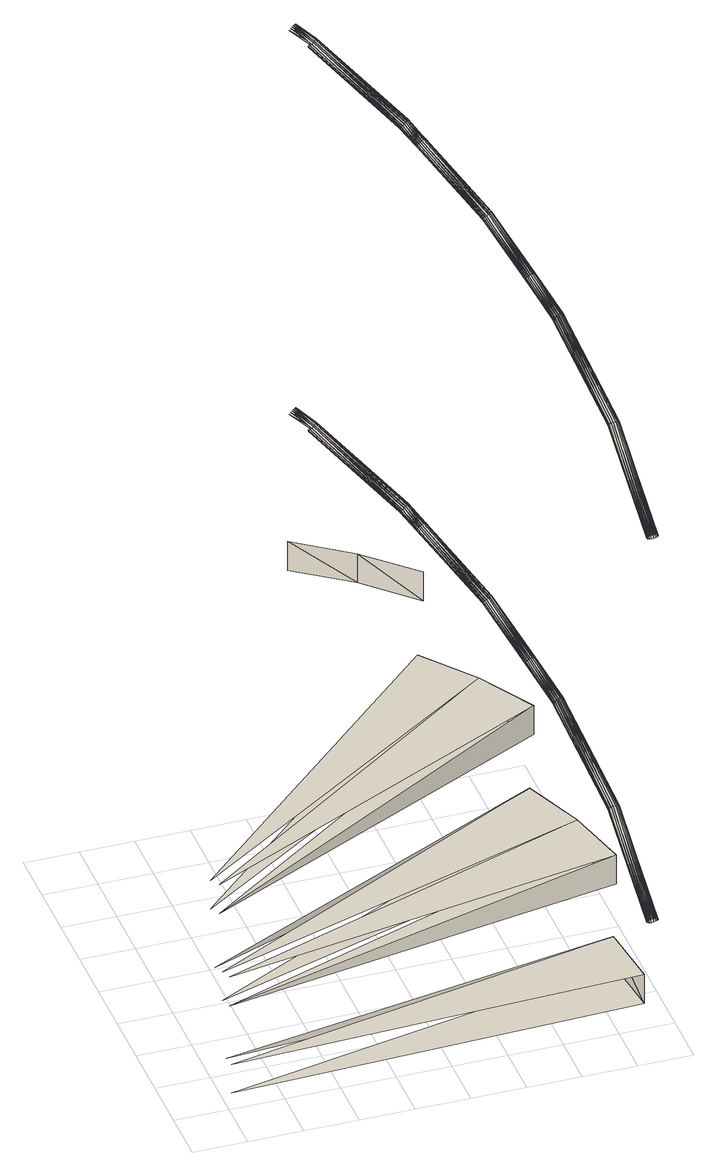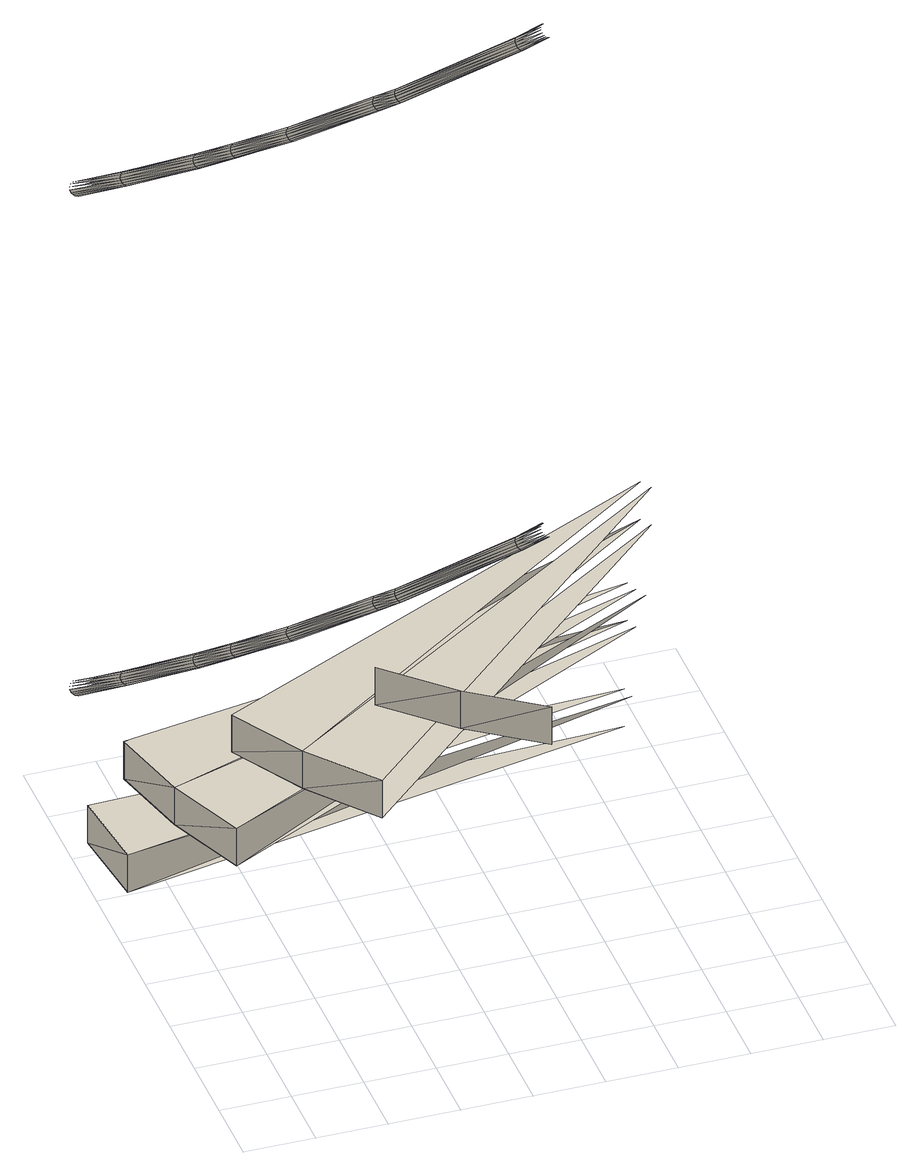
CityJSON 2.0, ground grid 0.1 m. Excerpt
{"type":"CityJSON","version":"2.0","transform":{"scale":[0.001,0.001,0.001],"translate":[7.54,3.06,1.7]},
"CityObjects":{
"building1":{"type":"Building","attributes":{"info":{"id":14502,"type":"IfcStair","GlobalId":"38a9vdh9bF5Qg28GWyHhlr","OwnerHistory":"#12","Name":"Wendeltreppe","ObjectPlacement":"#502","Representation":"#14498","Tag":"79A67A01-C95B-4209-86-9A-74983B65305C"},"psets":{"Pset_StairCommon":{"HandicapAccessible":{"id":14532,"class":"IfcPropertySingleValue","value":false,"value_type":"IfcBoolean"},"IsExternal":{"id":14533,"class":"IfcPropertySingleValue","value":false,"value_type":"IfcBoolean"},"FireExit":{"id":14534,"class":"IfcPropertySingleValue","value":true,"value_type":"IfcBoolean"},"id":14535},"AC_Pset_Name":{"Name":{"id":14544,"class":"IfcPropertySingleValue","value":"Wendeltreppe","value_type":"IfcLabel"},"id":14545},"ArchiCADProperties":{"Komplette Element-ID":{"id":14551,"class":"IfcPropertySingleValue","value":"Wendeltreppe","value_type":"IfcLabel"},"Kompakte Element-ID":{"id":14552,"class":"IfcPropertySingleValue","value":"Wendeltreppe","value_type":"IfcLabel"},"Name des Sachmerkmal-Objekts":{"id":14553,"class":"IfcPropertySingleValue","value_type":"IfcLabel"},"Ursprungsgeschoss":{"id":14554,"class":"IfcPropertySingleValue","value":"Erdgeschoss","value_type":"IfcLabel"},"Raumname":{"id":14555,"class":"IfcPropertySingleValue","value":"Wohnen","value_type":"IfcLabel"},"Raumnummer":{"id":14556,"class":"IfcPropertySingleValue","value":"5","value_type":"IfcLabel"},"Ebene":{"id":14557,"class":"IfcPropertySingleValue","value":"Treppen","value_type":"IfcLabel"},"Typ":{"id":14558,"class":"IfcPropertySingleValue","value":"Treppen","value_type":"IfcLabel"},"Geschützt":{"id":14559,"class":"IfcPropertySingleValue","value":false,"value_type":"IfcBoolean"},"Bibliothekselement-Name":{"id":14560,"class":"IfcPropertySingleValue","value":"Treppe_FZK-Haus","value_type":"IfcLabel"},"Baustoff / Mehrschichtiger Aufbau / Profil / Schraffur":{"id":14561,"class":"IfcPropertySingleValue","value":"Holz","value_type":"IfcLabel"},"Etikettentext":{"id":14562,"class":"IfcPropertySingleValue","value_type":"IfcLabel"},"Eindeutige ID":{"id":14563,"class":"IfcPropertySingleValue","value_type":"IfcLabel"},"Verknüpfte Änderungen":{"id":14564,"class":"IfcPropertySingleValue","value_type":"IfcLabel"},"Tragende Funktion":{"id":14565,"class":"IfcPropertySingleValue","value":"Nicht definiert","value_type":"IfcLabel"},"Lage":{"id":14566,"class":"IfcPropertySingleValue","value":"Nicht definiert","value_type":"IfcLabel"},"Element-Klassifizierung":{"id":14567,"class":"IfcPropertySingleValue","value":"Treppe","value_type":"IfcLabel"},"Umbau-Status":{"id":14568,"class":"IfcPropertySingleValue","value":"Bestand","value_type":"IfcLabel"},"Anzeigen auf Umbau-Filter":{"id":14569,"class":"IfcPropertySingleValue","value":"Alle relevanten Filter","value_type":"IfcLabel"},"ARCHICAD IFC ID":{"id":14570,"class":"IfcPropertySingleValue","value":"38a9vdh9bF5Qg28GWyHhlr","value_type":"IfcLabel"},"Externe IFC ID":{"id":14571,"class":"IfcPropertySingleValue","value_type":"IfcLabel"},"Drehwinkel":{"id":14572,"class":"IfcPropertySingleValue","value":210,"value_type":"IfcPlaneAngleMeasure"},"Oberfläche":{"id":14573,"class":"IfcPropertySingleValue","value":"Allgemein","value_type":"IfcLabel"},"id":14574},"AC_Pset_Treppe_FZK-Haus":{"2D Hotspots in 3D zeigen":{"id":14602,"class":"IfcPropertySingleValue","value":true,"value_type":"IfcBoolean"},"Geschoßabhängig":{"id":14603,"class":"IfcPropertySingleValue","value":true,"value_type":"IfcBoolean"},"     Kein Bruch im Gesch. oberhalb":{"id":14604,"class":"IfcPropertySingleValue","value":true,"value_type":"IfcBoolean"},"     Strichlinien oberhalb Bruch":{"id":14605,"class":"IfcPropertySingleValue","value":true,"value_type":"IfcBoolean"},"     Linientyp unter Einsetzgeschoß":{"id":14606,"class":"IfcPropertySingleValue","value":4,"value_type":"IfcReal"},"Symbol maßstabunabhängig":{"id":14607,"class":"IfcPropertySingleValue","value":false,"value_type":"IfcBoolean"},"     Trittlinien":{"id":14608,"class":"IfcPropertySingleValue","value":false,"value_type":"IfcBoolean"},"     Pfeil":{"id":14609,"class":"IfcPropertySingleValue","value":false,"value_type":"IfcBoolean"},"     Detail":{"id":14610,"class":"IfcPropertySingleValue","value":false,"value_type":"IfcBoolean"},"Pfeil Auf/Ab":{"id":14611,"class":"IfcPropertySingleValue","value":false,"value_type":"IfcBoolean"},"Stift Kontur":{"id":14612,"class":"IfcPropertySingleValue","value_type":"IfcLabel"},"Schraffurtyp":{"id":14613,"class":"IfcPropertySingleValue","value":"Leer","value_type":"IfcLabel"},"Schraffur-Stift (gs_fill_pen)":{"id":14614,"class":"IfcPropertySingleValue","value_type":"IfcLabel"},"Schraffurhintergrund-Stift (gs_back_pen)":{"id":14615,"class":"IfcPropertySingleValue","value_type":"IfcLabel"},"2D-Detaillierungsgrad":{"id":14616,"class":"IfcPropertySingleValue","value":"Maßstababhängig","value_type":"IfcLabel"},"Einfache/mittelmässige Modifizierung bei (iScaleChangeSM)":{"id":14617,"class":"IfcPropertySingleValue","value":999,"value_type":"IfcReal"},"Einfache/mittelmässige Modifizierung bei (gs_ScaleChangeSM)":{"id":14618,"class":"IfcPropertySingleValue","value":100,"value_type":"IfcReal"},"Mittelmässige/detaillierte Modifizierung bei (iScaleChangeMD)":{"id":14619,"class":"IfcPropertySingleValue","value":999,"value_type":"IfcReal"},"Mittelmässige/detaillierte Modifizierung bei (gs_ScaleChangeMD)":{"id":14620,"class":"IfcPropertySingleValue","value":50,"value_type":"IfcReal"},"2D-Symbol Typ":{"id":14621,"class":"IfcPropertySingleValue","value":"Typ 11","value_type":"IfcLabel"},"Symbol Gruppentyp":{"id":14622,"class":"IfcPropertySingleValue","value":6,"value_type":"IfcReal"},"Stift sichtbar Struktur-Linie":{"id":14623,"class":"IfcPropertySingleValue","value_type":"IfcLabel"},"Stift unsichtbar Struktur-Linie":{"id":14624,"class":"IfcPropertySingleValue","value_type":"IfcLabel"},"Linientyp sichtbare Struktur":{"id":14625,"class":"IfcPropertySingleValue","value":1,"value_type":"IfcReal"},"Linientyp unsichtbare Struktur":{"id":14626,"class":"IfcPropertySingleValue","value":4,"value_type":"IfcReal"},"Typ Bruchsymbol":{"id":14627,"class":"IfcPropertySingleValue","value":"Gerade","value_type":"IfcLabel"},"Hintergrund Schraffur-Typ":{"id":14628,"class":"IfcPropertySingleValue","value":"Leer","value_type":"IfcLabel"},"Schraffur-Stift (gs_bgf_front_pen)":{"id":14629,"class":"IfcPropertySingleValue","value_type":"IfcLabel"},"Schraffurhintergrund-Stift (gs_bgf_back_pen)":{"id":14630,"class":"IfcPropertySingleValue","value":"Transparent","value_type":"IfcLabel"},"Schraffur über Bruchlinie":{"id":14631,"class":"IfcPropertySingleValue","value":false,"value_type":"IfcBoolean"},"Lauflinie zeigen":{"id":14632,"class":"IfcPropertySingleValue","value":true,"value_type":"IfcBoolean"},"Lauflinie über Bruch zeigen":{"id":14633,"class":"IfcPropertySingleValue","value":true,"value_type":"IfcBoolean"},"Stift Lauflinie":{"id":14634,"class":"IfcPropertySingleValue","value_type":"IfcLabel"},"Lauflinietyp (gs_walkline_type)":{"id":14635,"class":"IfcPropertySingleValue","value":1,"value_type":"IfcReal"},"Lauflinietyp über Bruchlinie":{"id":14636,"class":"IfcPropertySingleValue","value":4,"value_type":"IfcReal"},"Symbol Lauflinie-Startpunkt (gs_StartEndStyle)":{"id":14637,"class":"IfcPropertySingleValue","value":"Typ 1","value_type":"IfcLabel"},"Schraffur-Stift (0-Kein) (gs_StartEndFillPen)":{"id":14638,"class":"IfcPropertySingleValue","value":"Transparent","value_type":"IfcLabel"},"Pfeil":{"id":14639,"class":"IfcPropertySingleValue","value":"Typ 3","value_type":"IfcLabel"},"Schraffur-Stift (0-Kein) (gs_ArrowFillPen)":{"id":14640,"class":"IfcPropertySingleValue","value_type":"IfcLabel"},"Schraffur-Stift oben (0-Kein)":{"id":14641,"class":"IfcPropertySingleValue","value_type":"IfcLabel"},"Nummerierung zeigen (gs_show_numbering)":{"id":14642,"class":"IfcPropertySingleValue","value":true,"value_type":"IfcBoolean"},"Beginnt von...":{"id":14643,"class":"IfcPropertySingleValue","value":1,"value_type":"IfcReal"},"Schriftgröße (mm) (gs_numb_text_size)":{"id":14644,"class":"IfcPropertySingleValue","value":1,"value_type":"IfcReal"},"Schriftgröße (Punkt) (gs_numb_text_size_pt)":{"id":14645,"class":"IfcPropertySingleValue","value":2.83,"value_type":"IfcReal"},"Ausrichtung (gs_numb_orient)":{"id":14646,"class":"IfcPropertySingleValue","value":"Lesbar","value_type":"IfcLabel"},"Text-Stift (gs_numb_text_pen)":{"id":14647,"class":"IfcPropertySingleValue","value_type":"IfcLabel"},"Text umklappen":{"id":14648,"class":"IfcPropertySingleValue","value":"Kein","value_type":"IfcLabel"},"Unten-Text":{"id":14649,"class":"IfcPropertySingleValue","value":"Ab","value_type":"IfcLabel"},"Schriftgröße (mm) (gs_updown_text_size)":{"id":14650,"class":"IfcPropertySingleValue","value":1,"value_type":"IfcReal"},"Schriftgröße (Punkt) (gs_updown_text_size_pt)":{"id":14651,"class":"IfcPropertySingleValue","value":2.83,"value_type":"IfcReal"},"Ausrichtung (gs_updown_orient)":{"id":14652,"class":"IfcPropertySingleValue","value":"Parallel mit Lauflinie","value_type":"IfcLabel"},"Text-Stift (gs_updown_text_pen)":{"id":14653,"class":"IfcPropertySingleValue","value_type":"IfcLabel"},"Text (gs_riserun_text)":{"id":14654,"class":"IfcPropertySingleValue","value":true,"value_type":"IfcBoolean"},"Format":{"id":14655,"class":"IfcPropertySingleValue","value":"Anzahl x Auftritt x Steigung","value_type":"IfcLabel"},"Eigener Text":{"id":14656,"class":"IfcPropertySingleValue","value":"Anwendertext","value_type":"IfcLabel"},"Steigung Text":{"id":14657,"class":"IfcPropertySingleValue","value":"STG","value_type":"IfcLabel"},"Schriftgröße (mm) (gs_riserun_text_size)":{"id":14658,"class":"IfcPropertySingleValue","value":1,"value_type":"IfcReal"},"Schriftgröße (Punkt) (gs_riserun_text_size_pt)":{"id":14659,"class":"IfcPropertySingleValue","value":2.83,"value_type":"IfcReal"},"Ausrichtung (gs_riserun_orient)":{"id":14660,"class":"IfcPropertySingleValue","value":"Lesbar","value_type":"IfcLabel"},"Text-Stift (gs_riserun_text_pen)":{"id":14661,"class":"IfcPropertySingleValue","value_type":"IfcLabel"},"Übernehme Projektpräferenzen":{"id":14662,"class":"IfcPropertySingleValue","value":true,"value_type":"IfcBoolean"},"Beschreibung (gs_description)":{"id":14663,"class":"IfcPropertySingleValue","value_type":"IfcLabel"},"Schriftgröße (mm) (gs_desc_text_size)":{"id":14664,"class":"IfcPropertySingleValue","value":1,"value_type":"IfcReal"},"Schriftgröße (Punkt) (gs_desc_text_size_pt)":{"id":14665,"class":"IfcPropertySingleValue","value":2.83,"value_type":"IfcReal"},"Text-Stift (gs_desc_text_pen)":{"id":14666,"class":"IfcPropertySingleValue","value_type":"IfcLabel"},"Schrifttyp":{"id":14667,"class":"IfcPropertySingleValue","value":"Arial","value_type":"IfcLabel"},"Handlauf im Grundriss zeigen":{"id":14668,"class":"IfcPropertySingleValue","value":true,"value_type":"IfcBoolean"},"Pfosten Symbol-Typ":{"id":14669,"class":"IfcPropertySingleValue","value":"Typ 1","value_type":"IfcLabel"},"Linientyp (gs_handrail_linetype)":{"id":14670,"class":"IfcPropertySingleValue","value":1,"value_type":"IfcReal"},"Stift Linie (gs_handrail_pen)":{"id":14671,"class":"IfcPropertySingleValue","value_type":"IfcLabel"},"Linientyp Pfosten":{"id":14672,"class":"IfcPropertySingleValue","value":1,"value_type":"IfcReal"},"Stift Pfosten":{"id":14673,"class":"IfcPropertySingleValue","value_type":"IfcLabel"},"Handlauf-Achsenlinie zeigen":{"id":14674,"class":"IfcPropertySingleValue","value":true,"value_type":"IfcBoolean"},"Linientyp (gs_rail_axis_linetype)":{"id":14675,"class":"IfcPropertySingleValue","value":1,"value_type":"IfcReal"},"Stift Linie (gs_rail_axis_pen)":{"id":14676,"class":"IfcPropertySingleValue","value_type":"IfcLabel"},"Wangen im Grundriss zeigen":{"id":14677,"class":"IfcPropertySingleValue","value":true,"value_type":"IfcBoolean"},"Plattenlinie":{"id":14678,"class":"IfcPropertySingleValue","value":1,"value_type":"IfcReal"},"Stift Platten":{"id":14679,"class":"IfcPropertySingleValue","value_type":"IfcLabel"},"Geschossabhängig":{"id":14680,"class":"IfcPropertySingleValue","value":true,"value_type":"IfcBoolean"},"Linientyp unter Ursprungsgeschoss":{"id":14681,"class":"IfcPropertySingleValue","value":4,"value_type":"IfcReal"},"Bruchlinie":{"id":14682,"class":"IfcPropertySingleValue","value":true,"value_type":"IfcBoolean"},"2D-unter Bruchsymbol zeigen":{"id":14683,"class":"IfcPropertySingleValue","value":true,"value_type":"IfcBoolean"},"2D-über Bruchsymbol zeigen":{"id":14684,"class":"IfcPropertySingleValue","value":true,"value_type":"IfcBoolean"},"Stufen zeigen":{"id":14685,"class":"IfcPropertySingleValue","value":true,"value_type":"IfcBoolean"},"Linientyp (gs_story_line_type)":{"id":14686,"class":"IfcPropertySingleValue","value":1,"value_type":"IfcReal"},"Stift Linie (gs_story_line_pen)":{"id":14687,"class":"IfcPropertySingleValue","value_type":"IfcLabel"},"Lauflinietyp (gs_story_walkline_type)":{"id":14688,"class":"IfcPropertySingleValue","value":1,"value_type":"IfcReal"},"Nummerierung zeigen (gs_story_shownum)":{"id":14689,"class":"IfcPropertySingleValue","value":true,"value_type":"IfcBoolean"},"3D Verdeckte Kanten und Drahtmodell Kontur (gs_structure_3dhidden_pen)":{"id":14690,"class":"IfcPropertySingleValue","value_type":"IfcLabel"},"Oben Oberflächenmaterial (gs_up_mat)":{"id":14691,"class":"IfcPropertySingleValue","value":"Anstrich","value_type":"IfcLabel"},"Oben Oberflächenmaterial (gs_up_mat_temp)":{"id":14692,"class":"IfcPropertySingleValue","value":"Anstrich","value_type":"IfcLabel"},"Unten Oberflächenmaterial (gs_bot_mat)":{"id":14693,"class":"IfcPropertySingleValue","value":"Anstrich","value_type":"IfcLabel"},"Unten Oberflächenmaterial (gs_bot_mat_temp)":{"id":14694,"class":"IfcPropertySingleValue","value":"Anstrich","value_type":"IfcLabel"},"Seite Oberflächenmaterial (gs_side_mat)":{"id":14695,"class":"IfcPropertySingleValue","value":"Anstrich","value_type":"IfcLabel"},"Seite Oberflächenmaterial (gs_side_mat_temp)":{"id":14696,"class":"IfcPropertySingleValue","value":"Anstrich","value_type":"IfcLabel"},"Setzstufe Oberflächenmaterial (gs_raiser_mat)":{"id":14697,"class":"IfcPropertySingleValue","value":"Anstrich","value_type":"IfcLabel"},"Setzstufe Oberflächenmaterial (gs_raiser_mat_temp)":{"id":14698,"class":"IfcPropertySingleValue","value":"Anstrich","value_type":"IfcLabel"},"Gleiche Oberflächenmaterialien (gs_link_mat)":{"id":14699,"class":"IfcPropertySingleValue","value":false,"value_type":"IfcBoolean"},"Schnitt-Schraffur (gs_sectfill_type)":{"id":14700,"class":"IfcPropertySingleValue","value":"IWF01-24,0-001","value_type":"IfcLabel"},"Schnittschraffur-Stift (gs_sectfill_pen)":{"id":14701,"class":"IfcPropertySingleValue","value_type":"IfcLabel"},"Schnittschraffurhintergrund-Stift (gs_sectfill_back_pen)":{"id":14702,"class":"IfcPropertySingleValue","value_type":"IfcLabel"},"3D Verdeckte Kanten und Drahtmodell Kontur (gs_tread_3dhidden_pen)":{"id":14703,"class":"IfcPropertySingleValue","value_type":"IfcLabel"},"Oben Oberflächenmaterial (gs_tr_up_mat)":{"id":14704,"class":"IfcPropertySingleValue","value":"Kiefer, glänzend","value_type":"IfcLabel"},"Oben Oberflächenmaterial (gs_tr_up_mat_temp)":{"id":14705,"class":"IfcPropertySingleValue","value":"Kiefer, glänzend","value_type":"IfcLabel"},"Front Oberflächenmaterial (gs_tr_front_mat)":{"id":14706,"class":"IfcPropertySingleValue","value":"Kiefer, glänzend","value_type":"IfcLabel"},"Front Oberflächenmaterial (gs_tr_front_mat_temp)":{"id":14707,"class":"IfcPropertySingleValue","value":"Kiefer, glänzend","value_type":"IfcLabel"},"Setzstufe Oberflächenmaterial (gs_tr_riser_mat)":{"id":14708,"class":"IfcPropertySingleValue","value":"Kiefer, glänzend","value_type":"IfcLabel"},"Setzstufe Oberflächenmaterial (gs_tr_riser_mat_temp)":{"id":14709,"class":"IfcPropertySingleValue","value":"Kiefer, glänzend","value_type":"IfcLabel"},"Gleiche Oberflächenmaterialien (gs_link_tr_mat)":{"id":14710,"class":"IfcPropertySingleValue","value":false,"value_type":"IfcBoolean"},"Schnitt-Schraffur (gs_tr_sectfill_type)":{"id":14711,"class":"IfcPropertySingleValue","value":"IWF01-24,0-001","value_type":"IfcLabel"},"Schnittschraffur-Stift (gs_tr_sectfill_pen)":{"id":14712,"class":"IfcPropertySingleValue","value_type":"IfcLabel"},"Schnittschraffurhintergrund-Stift (gs_tr_sectfill_back_pen)":{"id":14713,"class":"IfcPropertySingleValue","value_type":"IfcLabel"},"Strukturtyp":{"id":14714,"class":"IfcPropertySingleValue","value":1,"value_type":"IfcReal"},"Tragende Dicke":{"id":14715,"class":"IfcPropertySingleValue","value":0.1,"value_type":"IfcReal"},"Preis":{"id":14716,"class":"IfcPropertySingleValue","value":0,"value_type":"IfcReal"},"Hersteller":{"id":14717,"class":"IfcPropertySingleValue","value_type":"IfcLabel"},"Anmerkung":{"id":14718,"class":"IfcPropertySingleValue","value_type":"IfcLabel"},"Lage":{"id":14719,"class":"IfcPropertySingleValue","value_type":"IfcLabel"},"Accessoires":{"id":14720,"class":"IfcPropertySingleValue","value_type":"IfcLabel"},"Mindestschallschutz (gs_list_soundinsul)":{"id":14721,"class":"IfcPropertySingleValue","value_type":"IfcLabel"},"Gruppe (FM_Type)":{"id":14722,"class":"IfcPropertySingleValue","value":"Andere","value_type":"IfcLabel"},"Gruppe (iFMType)":{"id":14723,"class":"IfcPropertySingleValue","value":25,"value_type":"IfcReal"},"Inventarnummer":{"id":14724,"class":"IfcPropertySingleValue","value_type":"IfcLabel"},"Seriennummer":{"id":14725,"class":"IfcPropertySingleValue","value_type":"IfcLabel"},"Herstellungsjahr":{"id":14726,"class":"IfcPropertySingleValue","value_type":"IfcLabel"},"Gewicht":{"id":14727,"class":"IfcPropertySingleValue","value":0,"value_type":"IfcReal"},"Gewichteinheit":{"id":14728,"class":"IfcPropertySingleValue","value":"kg","value_type":"IfcLabel"},"Anzahl Geschosse":{"id":14729,"class":"IfcPropertySingleValue","value":0,"value_type":"IfcReal"},"Anzahl Zwischenpodeste":{"id":14730,"class":"IfcPropertySingleValue","value":0,"value_type":"IfcReal"},"Niveauhöhe":{"id":14731,"class":"IfcPropertySingleValue","value":0,"value_type":"IfcReal"},"Lichtraum":{"id":14732,"class":"IfcPropertySingleValue","value":0,"value_type":"IfcReal"},"Tragende Konstruktion":{"id":14733,"class":"IfcPropertySingleValue","value_type":"IfcLabel"},"Tragekapazität":{"id":14734,"class":"IfcPropertySingleValue","value":0,"value_type":"IfcReal"},"Rauchfreies Treppenhaus":{"id":14735,"class":"IfcPropertySingleValue","value":false,"value_type":"IfcBoolean"},"Stufenlänge":{"id":14736,"class":"IfcPropertySingleValue","value":0,"value_type":"IfcReal"},"Material Treppenstufe":{"id":14737,"class":"IfcPropertySingleValue","value_type":"IfcLabel"},"Material Geländer":{"id":14738,"class":"IfcPropertySingleValue","value_type":"IfcLabel"},"Material Griff":{"id":14739,"class":"IfcPropertySingleValue","value_type":"IfcLabel"},"Frei definierbar 1":{"id":14740,"class":"IfcPropertySingleValue","value_type":"IfcLabel"},"Frei definierbar 2":{"id":14741,"class":"IfcPropertySingleValue","value_type":"IfcLabel"},"Frei definierbar 3":{"id":14742,"class":"IfcPropertySingleValue","value_type":"IfcLabel"},"Frei definierbar 4":{"id":14743,"class":"IfcPropertySingleValue","value_type":"IfcLabel"},"Frei definierbar 5":{"id":14744,"class":"IfcPropertySingleValue","value_type":"IfcLabel"},"Anzahl Auftritt":{"id":14745,"class":"IfcPropertySingleValue","value_type":"IfcLabel"},"Steigungsverhältnis":{"id":14746,"class":"IfcPropertySingleValue","value_type":"IfcLabel"},"Personenanzahl":{"id":14747,"class":"IfcPropertySingleValue","value_type":"IfcLabel"},"Nutzbare lichte Breite Wert":{"id":14748,"class":"IfcPropertySingleValue","value_type":"IfcLabel"},"Nutzbare lichte Breite":{"id":14749,"class":"IfcPropertySingleValue","value_type":"IfcLabel"},"Höhe von Wert":{"id":14750,"class":"IfcPropertySingleValue","value_type":"IfcLabel"},"Höhe von":{"id":14751,"class":"IfcPropertySingleValue","value_type":"IfcLabel"},"Höhe bis Wert":{"id":14752,"class":"IfcPropertySingleValue","value_type":"IfcLabel"},"Höhe bis":{"id":14753,"class":"IfcPropertySingleValue","value_type":"IfcLabel"},"Konstruktion (gs_onorm_construction)":{"id":14754,"class":"IfcPropertySingleValue","value_type":"IfcLabel"},"Mindestschallschutz (gs_onorm_soundinsul)":{"id":14755,"class":"IfcPropertySingleValue","value_type":"IfcLabel"},"Material 1":{"id":14756,"class":"IfcPropertySingleValue","value_type":"IfcLabel"},"Belag 1 Wert":{"id":14757,"class":"IfcPropertySingleValue","value_type":"IfcLabel"},"Belag 1":{"id":14758,"class":"IfcPropertySingleValue","value_type":"IfcLabel"},"Zusatzinformation 1":{"id":14759,"class":"IfcPropertySingleValue","value_type":"IfcLabel"},"Zusatzinformation 2":{"id":14760,"class":"IfcPropertySingleValue","value_type":"IfcLabel"},"AKS-Nummer":{"id":14761,"class":"IfcPropertySingleValue","value_type":"IfcLabel"},"Produkt":{"id":14762,"class":"IfcPropertySingleValue","value_type":"IfcLabel"},"Sammlung der Spezifikations-ID":{"id":14763,"class":"IfcPropertySingleValue","value_type":"IfcLabel"},"Beschreibung (gs_onorm_description)":{"id":14764,"class":"IfcPropertySingleValue","value_type":"IfcLabel"},"Anzahl":{"id":14765,"class":"IfcPropertySingleValue","value_type":"IfcLabel"},"ID-Nummer":{"id":14766,"class":"IfcPropertySingleValue","value_type":"IfcLabel"},"Datum Aufnahme":{"id":14767,"class":"IfcPropertySingleValue","value_type":"IfcLabel"},"Datum Änderung":{"id":14768,"class":"IfcPropertySingleValue","value_type":"IfcLabel"},"Zu Raum ID":{"id":14769,"class":"IfcPropertySingleValue","value_type":"IfcLabel"},"Konstruktion (ifc_StairType)":{"id":14770,"class":"IfcPropertySingleValue","value":0,"value_type":"IfcReal"},"Anzahl der Steigungen":{"id":14771,"class":"IfcPropertySingleValue","value":0,"value_type":"IfcReal"},"Anzahl der Auftritte":{"id":14772,"class":"IfcPropertySingleValue","value":0,"value_type":"IfcReal"},"id":14773},"ArchiCADQuantities":{"Höhenangabe zum Projekt-Nullpunkt":{"id":14949,"class":"IfcQuantityLength","value":0},"Höhe zu Geschoss":{"id":14950,"class":"IfcQuantityLength","value":0},"Oberflächenbereich":{"id":14951,"class":"IfcQuantityArea","value":7.69},"Netto-Volumen":{"id":14952,"class":"IfcQuantityVolume","value":0.208},"Fläche":{"id":14953,"class":"IfcQuantityArea","value":1},"Höhe (Z Größe)":{"id":14954,"class":"IfcQuantityLength","value":2},"Länge (A)":{"id":14955,"class":"IfcQuantityLength","value":1},"Volumen":{"id":14956,"class":"IfcQuantityVolume","value":0.208},"Breite (B)":{"id":14957,"class":"IfcQuantityLength","value":1},"id":14958},"AC_Equantity_Treppe_FZK-Haus":{"Höhe":{"id":14963,"class":"IfcQuantityLength","value":2},"Untere Ebene":{"id":14964,"class":"IfcQuantityLength","value":1},"Obere Ebene":{"id":14965,"class":"IfcQuantityLength","value":0},"Symbolgröße":{"id":14966,"class":"IfcQuantityLength","value":0.1},"- (gs_ArrowWidth)":{"id":14967,"class":"IfcQuantityLength","value":0.4},"- (gs_BegSymbWidth)":{"id":14968,"class":"IfcQuantityLength","value":0.2},"Steigungshöhe":{"id":14969,"class":"IfcQuantityLength","value":0},"Stufenlänge":{"id":14970,"class":"IfcQuantityLength","value":0},"id":14971}}},"geometry":[{"type":"MultiSurface","lod":"2","boundaries":[[[0,1,2]],[[3,4,5]],[[6,7,0]],[[8,9,4]],[[10,11,12]],[[13,14,15]],[[16,17,18]],[[7,6,9]],[[19,20,16]],[[21,22,18]],[[23,24,25]],[[12,26,15]],[[24,23,19]],[[27,25,22]],[[28,29,30]],[[31,32,33]],[[34,28,35]],[[36,37,31]],[[38,39,40]],[[41,42,43]],[[36,44,45]],[[46,47,35]],[[40,48,49]],[[50,41,51]],[[52,53,46]],[[44,54,55]],[[56,57,49]],[[50,58,59]],[[60,61,52]],[[54,62,63]],[[59,64,65]],[[66,67,57]],[[67,68,60]],[[62,65,69]],[[70,71,72]],[[73,74,75]],[[76,77,78]],[[79,73,80]],[[78,81,82]],[[75,83,30]],[[84,33,77]],[[81,85,86]],[[87,80,88]],[[30,89,28]],[[90,31,33]],[[70,91,71]],[[88,92,93]],[[94,95,85]],[[28,96,35]],[[97,36,31]],[[92,38,98]],[[42,99,94]],[[35,100,46]],[[101,44,36]],[[38,40,102]],[[41,103,42]],[[104,54,44]],[[46,105,52]],[[40,49,106]],[[50,107,41]],[[62,54,108]],[[109,60,52]],[[49,57,110]],[[50,59,111]],[[112,67,60]],[[65,62,113]],[[57,67,114]],[[65,115,59]],[[73,79,74]],[[82,76,78]],[[75,74,83]],[[76,84,77]],[[87,79,80]],[[81,86,82]],[[83,89,30]],[[84,90,33]],[[86,85,95]],[[88,93,87]],[[96,28,89]],[[90,97,31]],[[92,98,93]],[[95,94,99]],[[35,96,100]],[[101,36,97]],[[98,38,102]],[[103,99,42]],[[105,46,100]],[[101,104,44]],[[40,106,102]],[[103,41,107]],[[109,52,105]],[[104,108,54]],[[107,50,111]],[[49,110,106]],[[109,112,60]],[[62,108,113]],[[115,111,59]],[[57,114,110]],[[67,112,114]],[[113,115,65]],[[91,116,71]],[[84,76,117]],[[118,83,74]],[[119,74,79]],[[76,82,120]],[[83,121,89]],[[122,90,84]],[[82,86,123]],[[124,79,87]],[[125,96,89]],[[97,90,126]],[[118,121,83]],[[117,122,84]],[[91,127,116]],[[74,119,118]],[[120,117,76]],[[125,89,121]],[[122,126,90]],[[87,93,128]],[[95,129,86]],[[96,130,100]],[[131,101,97]],[[124,119,79]],[[82,123,120]],[[130,96,125]],[[126,131,97]],[[123,86,129]],[[87,128,124]],[[93,98,132]],[[99,133,95]],[[100,134,105]],[[135,104,101]],[[134,100,130]],[[131,135,101]],[[93,132,128]],[[129,95,133]],[[98,102,136]],[[103,137,99]],[[105,138,109]],[[139,108,104]],[[138,105,134]],[[135,139,104]],[[140,102,106]],[[103,107,141]],[[98,136,132]],[[133,99,137]],[[142,112,109]],[[113,108,143]],[[111,144,107]],[[106,110,145]],[[146,114,112]],[[115,113,147]],[[142,109,138]],[[139,143,108]],[[148,110,114]],[[149,111,115]],[[102,140,136]],[[137,103,141]],[[142,146,112]],[[113,143,147]],[[106,145,140]],[[141,107,144]],[[114,146,148]],[[147,149,115]],[[110,148,145]],[[149,144,111]],[[150,121,118]],[[122,117,151]],[[121,152,125]],[[153,126,122]],[[154,118,119]],[[117,120,155]],[[125,156,130]],[[157,131,126]],[[119,124,158]],[[159,120,123]],[[130,160,134]],[[161,135,131]],[[124,128,162]],[[129,163,123]],[[134,164,138]],[[165,139,135]],[[133,166,129]],[[128,132,167]],[[5,0,2]],[[138,168,142]],[[169,143,139]],[[132,136,170]],[[137,171,133]],[[146,142,172]],[[173,147,143]],[[141,174,137]],[[136,140,175]],[[121,150,152]],[[151,153,122]],[[154,150,118]],[[155,151,117]],[[156,125,152]],[[153,157,126]],[[176,148,146]],[[177,149,147]],[[140,145,178]],[[144,179,141]],[[180,145,148]],[[144,149,181]],[[120,159,155]],[[158,154,119]],[[160,130,156]],[[157,161,131]],[[124,162,158]],[[159,123,163]],[[164,134,160]],[[161,165,135]],[[128,167,162]],[[163,129,166]],[[5,4,0]],[[165,169,139]],[[168,138,164]],[[166,133,171]],[[132,170,167]],[[172,142,168]],[[169,173,143]],[[136,175,170]],[[171,137,174]],[[172,176,146]],[[147,173,177]],[[140,178,175]],[[174,141,179]],[[148,176,180]],[[177,181,149]],[[145,180,178]],[[181,179,144]],[[182,183,184]],[[185,186,187]],[[188,189,184]],[[185,190,191]],[[150,192,152]],[[193,153,151]],[[194,156,152]],[[157,153,195]],[[151,155,196]],[[197,150,154]],[[198,160,156]],[[161,157,199]],[[191,200,201]],[[202,203,189]],[[154,158,204]],[[205,155,159]],[[164,160,206]],[[207,165,161]],[[201,208,209]],[[210,211,203]],[[193,195,153]],[[194,152,192]],[[150,197,192]],[[196,193,151]],[[156,194,198]],[[195,199,157]],[[158,162,212]],[[163,213,159]],[[164,214,168]],[[215,169,165]],[[154,204,197]],[[155,205,196]],[[160,198,206]],[[199,207,161]],[[186,216,187]],[[183,182,217]],[[218,211,219]],[[220,221,209]],[[188,184,183]],[[185,187,190]],[[222,223,217]],[[224,216,225]],[[162,167,226]],[[166,227,163]],[[4,6,0]],[[158,212,204]],[[205,159,213]],[[206,214,164]],[[165,207,215]],[[202,189,188]],[[191,190,200]],[[168,228,172]],[[229,173,169]],[[230,223,231]],[[232,224,233]],[[234,218,235]],[[236,221,237]],[[167,170,238]],[[239,166,171]],[[210,203,202]],[[201,200,208]],[[240,241,234]],[[242,236,243]],[[230,244,245]],[[246,247,232]],[[176,172,248]],[[177,173,249]],[[162,226,212]],[[213,163,227]],[[215,229,169]],[[228,168,214]],[[192,250,194]],[[251,195,193]],[[252,198,194]],[[199,195,253]],[[254,255,241]],[[242,256,257]],[[258,170,175]],[[171,174,259]],[[260,192,197]],[[193,196,261]],[[262,206,198]],[[207,199,263]],[[264,180,176]],[[181,177,265]],[[210,219,211]],[[220,209,208]],[[266,175,178]],[[174,179,267]],[[178,180,268]],[[181,269,179]],[[245,270,271]],[[272,273,247]],[[238,226,167]],[[166,239,227]],[[248,172,228]],[[229,249,173]],[[194,250,252]],[[251,253,195]],[[274,196,205]],[[197,204,275]],[[214,206,276]],[[277,215,207]],[[198,252,262]],[[253,263,199]],[[4,9,6]],[[192,260,250]],[[261,251,193]],[[190,187,253]],[[183,252,188]],[[259,239,171]],[[170,258,238]],[[248,264,176]],[[177,249,265]],[[237,221,220]],[[219,235,218]],[[217,262,183]],[[187,216,263]],[[206,262,276]],[[263,277,207]],[[15,14,10]],[[278,271,279]],[[273,280,281]],[[263,253,187]],[[183,262,252]],[[197,275,260]],[[261,196,274]],[[190,253,251]],[[250,188,252]],[[204,212,282]],[[213,283,205]],[[188,250,202]],[[200,190,251]],[[276,217,223]],[[216,224,277]],[[214,284,228]],[[285,229,215]],[[217,276,262]],[[277,263,216]],[[180,264,268]],[[265,269,181]],[[267,259,174]],[[175,266,258]],[[260,202,250]],[[200,251,261]],[[267,179,269]],[[178,268,266]],[[276,284,214]],[[215,277,285]],[[235,240,234]],[[236,237,243]],[[278,286,287]],[[288,289,281]],[[260,210,202]],[[200,261,208]],[[275,204,282]],[[274,205,283]],[[284,223,230]],[[224,232,285]],[[284,276,223]],[[224,285,277]],[[212,226,290]],[[227,291,213]],[[243,256,242]],[[241,240,254]],[[228,292,248]],[[229,293,249]],[[294,287,295]],[[289,296,297]],[[260,275,210]],[[274,208,261]],[[254,294,255]],[[297,257,256]],[[292,228,284]],[[285,293,229]],[[208,274,220]],[[275,219,210]],[[15,10,12]],[[245,292,230]],[[232,247,293]],[[212,290,282]],[[283,213,291]],[[284,230,292]],[[285,232,293]],[[226,238,298]],[[299,227,239]],[[264,248,300]],[[301,265,249]],[[275,282,219]],[[283,220,274]],[[300,248,292]],[[293,301,249]],[[18,19,16]],[[219,282,235]],[[220,283,237]],[[302,238,258]],[[239,259,303]],[[304,268,264]],[[269,265,305]],[[298,290,226]],[[227,299,291]],[[271,300,245]],[[247,273,301]],[[292,245,300]],[[247,301,293]],[[306,258,266]],[[259,267,307]],[[266,268,308]],[[269,309,267]],[[291,237,283]],[[282,290,235]],[[304,264,300]],[[301,305,265]],[[290,240,235]],[[243,237,291]],[[303,299,239]],[[238,302,298]],[[18,22,19]],[[278,304,271]],[[273,281,305]],[[22,25,24]],[[300,271,304]],[[273,305,301]],[[268,304,308]],[[305,309,269]],[[290,298,240]],[[243,291,299]],[[307,303,259]],[[258,306,302]],[[22,24,19]],[[266,308,306]],[[309,307,267]],[[256,243,299]],[[298,254,240]],[[308,278,287]],[[289,309,281]],[[308,304,278]],[[305,281,309]],[[299,303,256]],[[254,298,302]],[[256,303,297]],[[302,294,254]],[[306,287,294]],[[297,307,289]],[[306,308,287]],[[309,289,307]],[[294,302,306]],[[303,307,297]]]}]}
},
"vertices":[
[622,516,360],[0,97,360],[545,613,360],[0,97,420],[622,516,420],[545,613,420],[684,409,360],[10,80,360],[10,80,420],[684,409,420],[769,71,7],[20,45,7],[755,194,7],[20,45,67],[769,71,67],[755,194,67],[680,418,183],[5,89,243],[680,418,243],[727,304,183],[13,72,183],[13,72,243],[727,304,243],[19,54,183],[757,184,183],[757,184,243],[16,64,67],[19,54,243],[396,727,854],[367,743,879],[393,726,851],[396,727,1654],[367,743,1679],[393,726,1651],[369,745,881],[398,728,855],[398,728,1655],[369,745,1681],[394,741,841],[363,757,866],[397,743,842],[397,743,1642],[394,741,1641],[363,757,1666],[401,731,1656],[372,748,1681],[401,731,856],[372,748,881],[366,759,868],[399,744,845],[399,744,1645],[366,759,1668],[403,735,855],[373,752,881],[403,735,1655],[373,752,1681],[369,760,870],[402,743,848],[369,760,1670],[402,743,1648],[404,738,854],[374,755,879],[404,738,1654],[374,755,1679],[371,760,1673],[403,741,1651],[371,760,873],[403,741,851],[373,758,876],[373,758,1676],[362,763,597],[463,691,537],[362,763,537],[389,728,845],[517,622,719],[390,727,848],[517,622,1519],[390,727,1648],[389,728,1645],[517,625,716],[389,731,842],[389,731,1642],[517,625,1516],[518,620,722],[518,620,1522],[389,735,1641],[518,628,1515],[518,628,715],[389,735,841],[520,618,725],[520,618,1525],[463,691,597],[391,738,840],[521,631,714],[391,738,1640],[521,631,1514],[523,619,728],[523,619,1528],[524,633,715],[524,633,1515],[526,620,729],[526,620,1529],[527,635,716],[527,635,1516],[529,622,1530],[529,622,730],[530,635,719],[530,635,1519],[532,625,1529],[532,625,729],[532,634,722],[532,634,1522],[533,629,728],[533,629,1528],[533,631,725],[533,631,1525],[552,605,537],[537,596,1494],[537,596,694],[538,599,691],[538,599,1491],[538,594,697],[538,594,1497],[539,602,1489],[539,602,689],[540,593,700],[540,593,1500],[552,605,597],[542,605,689],[542,605,1489],[543,593,702],[543,593,1502],[545,607,689],[545,607,1489],[546,594,704],[546,594,1504],[549,608,691],[549,608,1491],[550,595,705],[550,595,1505],[552,608,694],[552,608,1494],[552,598,704],[552,598,1504],[554,606,1497],[554,606,697],[554,601,702],[554,601,1502],[555,604,700],[555,604,1500],[621,492,593],[621,492,1393],[621,490,596],[621,490,1396],[622,495,590],[622,495,1390],[623,488,599],[623,488,1399],[624,498,588],[624,498,1388],[626,488,601],[626,488,1401],[627,500,588],[627,500,1388],[630,488,603],[630,488,1403],[630,502,1388],[630,502,588],[633,490,604],[633,490,1404],[634,502,590],[634,502,1390],[636,493,603],[636,493,1403],[636,502,1393],[636,502,593],[638,495,601],[638,495,1401],[638,501,596],[638,501,1396],[639,498,599],[639,498,1399],[755,16,217],[742,182,343],[756,18,214],[756,18,1014],[755,16,1017],[742,182,1143],[743,184,340],[758,20,212],[743,184,1140],[758,20,1012],[667,403,517],[667,403,1317],[667,401,520],[667,401,1320],[668,406,1314],[668,406,514],[669,399,523],[669,399,1323],[744,186,1138],[761,21,1010],[744,186,338],[761,21,210],[670,408,513],[670,408,1313],[672,398,526],[672,398,1326],[747,188,1136],[765,22,1009],[747,188,336],[765,22,209],[673,411,512],[673,411,1312],[675,399,527],[675,399,1327],[743,180,1146],[743,180,346],[769,21,210],[751,189,335],[751,189,1135],[769,21,1010],[755,14,220],[746,178,349],[746,178,1149],[755,14,1020],[677,412,513],[677,412,1313],[679,400,528],[679,400,1328],[749,177,351],[758,12,223],[749,177,1151],[758,12,1023],[772,20,212],[755,190,336],[772,20,1012],[755,190,1136],[680,412,514],[680,412,1314],[758,189,338],[774,18,214],[774,18,1014],[758,189,1138],[761,10,225],[753,177,351],[761,10,1025],[753,177,1151],[682,402,527],[682,402,1327],[697,344,466],[697,344,1266],[697,342,470],[697,342,1270],[761,187,340],[775,15,217],[761,187,1140],[775,15,1017],[683,412,517],[683,412,1317],[698,347,464],[698,347,1264],[699,340,473],[699,340,1273],[684,405,526],[684,405,1326],[685,410,520],[685,410,1320],[685,407,523],[685,407,1323],[765,10,225],[757,179,351],[765,10,1025],[757,179,1151],[701,349,1262],[701,349,462],[702,339,475],[702,339,1275],[760,180,349],[768,10,225],[768,10,1025],[760,180,1149],[704,351,462],[704,351,1262],[705,339,477],[705,339,1277],[772,11,223],[762,183,346],[772,11,1023],[762,183,1146],[708,352,462],[708,352,1262],[709,340,478],[709,340,1278],[762,185,343],[774,13,220],[774,13,1020],[762,185,1143],[712,352,464],[712,352,1264],[712,342,477],[712,342,1277],[714,351,466],[714,351,1266],[715,344,475],[715,344,1275],[716,349,470],[716,349,1270],[716,347,473],[716,347,1273]
]}
